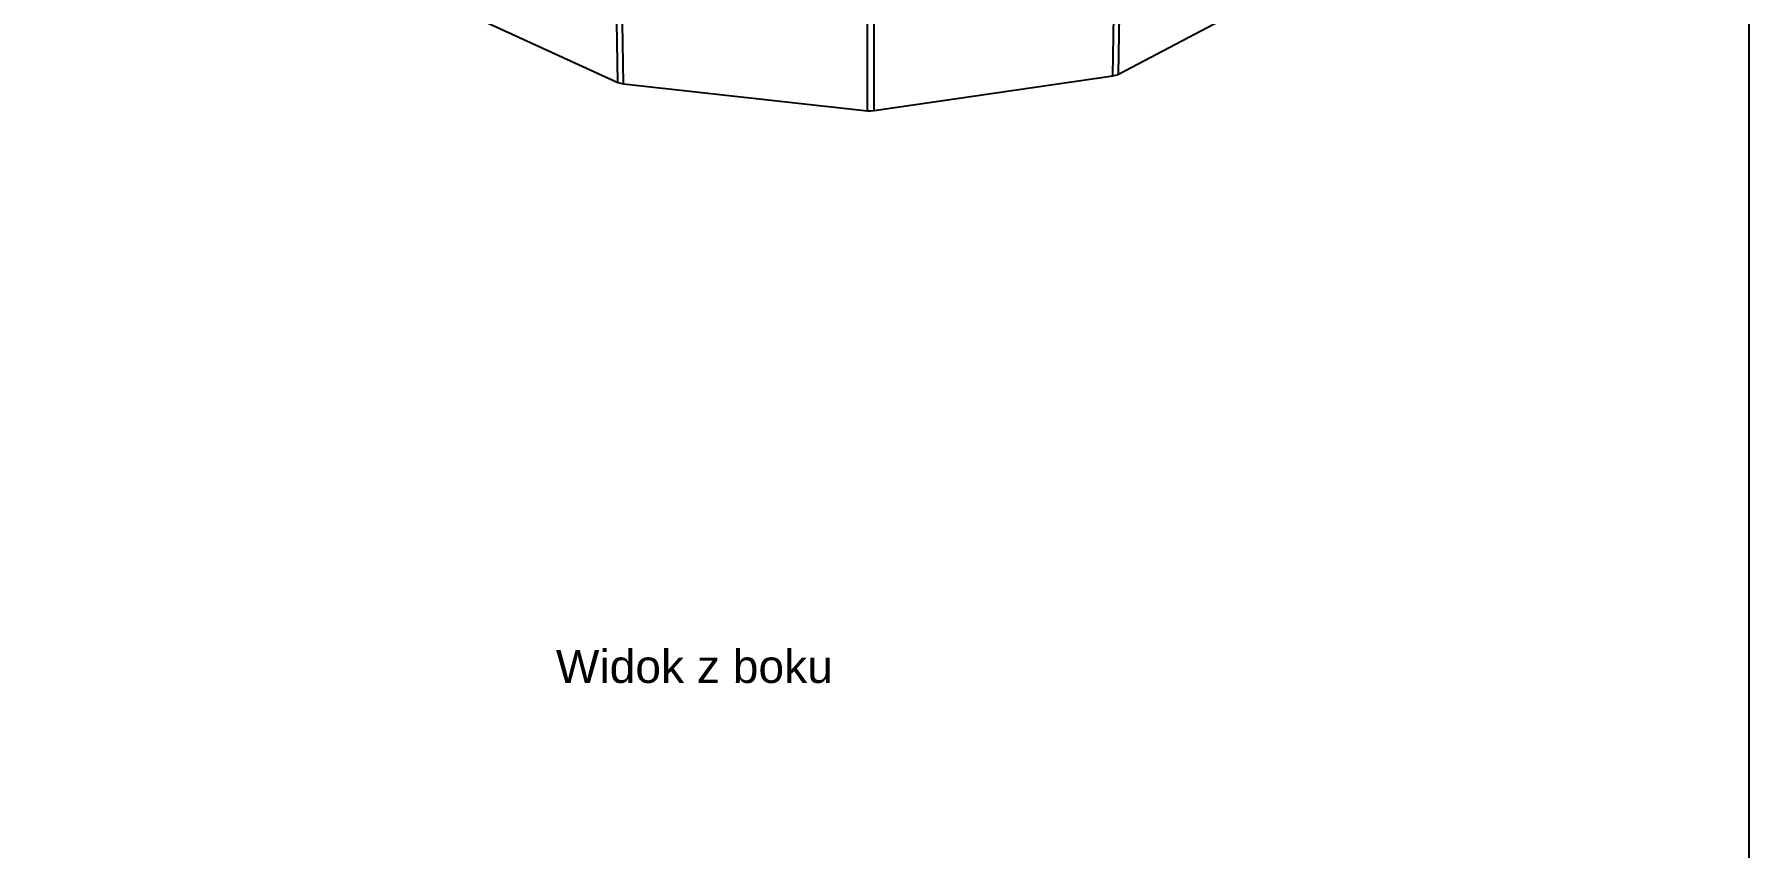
# Model space of a CAD drawing. Header units: millimetres. Extents: x 10366 to 13995, y 24552 to 29685.
# Drawn here: x 12181 to 13995, y 27119 to 27979 of the extents above; entities that cross this region are included whole.
import ezdxf

# ---------------------------------------------------------------- set-up
doc = ezdxf.new("R2010")
doc.units = ezdxf.units.MM
doc.header["$LTSCALE"] = 3
doc.layers.add('Default', color=7, linetype='Continuous')
doc.styles.get("Standard").update_dxf_attribs({"font": 'arial.ttf'})

msp = doc.modelspace()

# ---------------------------------------------------------------- linework, layer by layer
msp.add_lwpolyline([(10366.2, 24552.5), (10366.2, 29684.6), (13995, 29684.6), (13995, 24552.5)], close=True)
at = {"layer": 'Default'}
for points in [[(13062.5, 27898.5, 0), (13062.6, 28088, 0)], [(13069.4, 27898.7, 0), (13069.6, 28088.1, 0)], [(13322.2, 27935.5, 0), (13323.6, 28020.9, 0)], [(13327.9, 27937.2, 0), (13496.3, 28026.1, 0)], [(13327.9, 27937.2, 0), (13329.3, 28021.7, 0)], [(12615.5, 28012, 0), (12798.2, 27928.6, 0)], [(12798.2, 27928.6, 0), (12796.8, 28013.7, 0)], [(12804.1, 27927, 0), (12802.8, 28013.1, 0)], [(12798.2, 27928.6, 0), (12799.5, 27928.1, 0), (12800.9, 27927.6, 0), (12804.1, 27927, 0)], [(12804.1, 27927, 0), (13062.5, 27898.5, 0)], [(13069.4, 27898.7, 0), (13322.2, 27935.5, 0)], [(13322.2, 27935.5, 0), (13325.3, 27936.2, 0), (13326.7, 27936.7, 0), (13327.9, 27937.2, 0)], [(13062.5, 27898.5, 0), (13066, 27898.4, 0), (13069.4, 27898.7, 0)]]:
    msp.add_polyline3d(points, dxfattribs=at)

# ---------------------------------------------------------------- texts
msp.add_text('Widok z boku', height=34.962).set_placement((12732.6, 27293))

doc.saveas('drawing.dxf')
